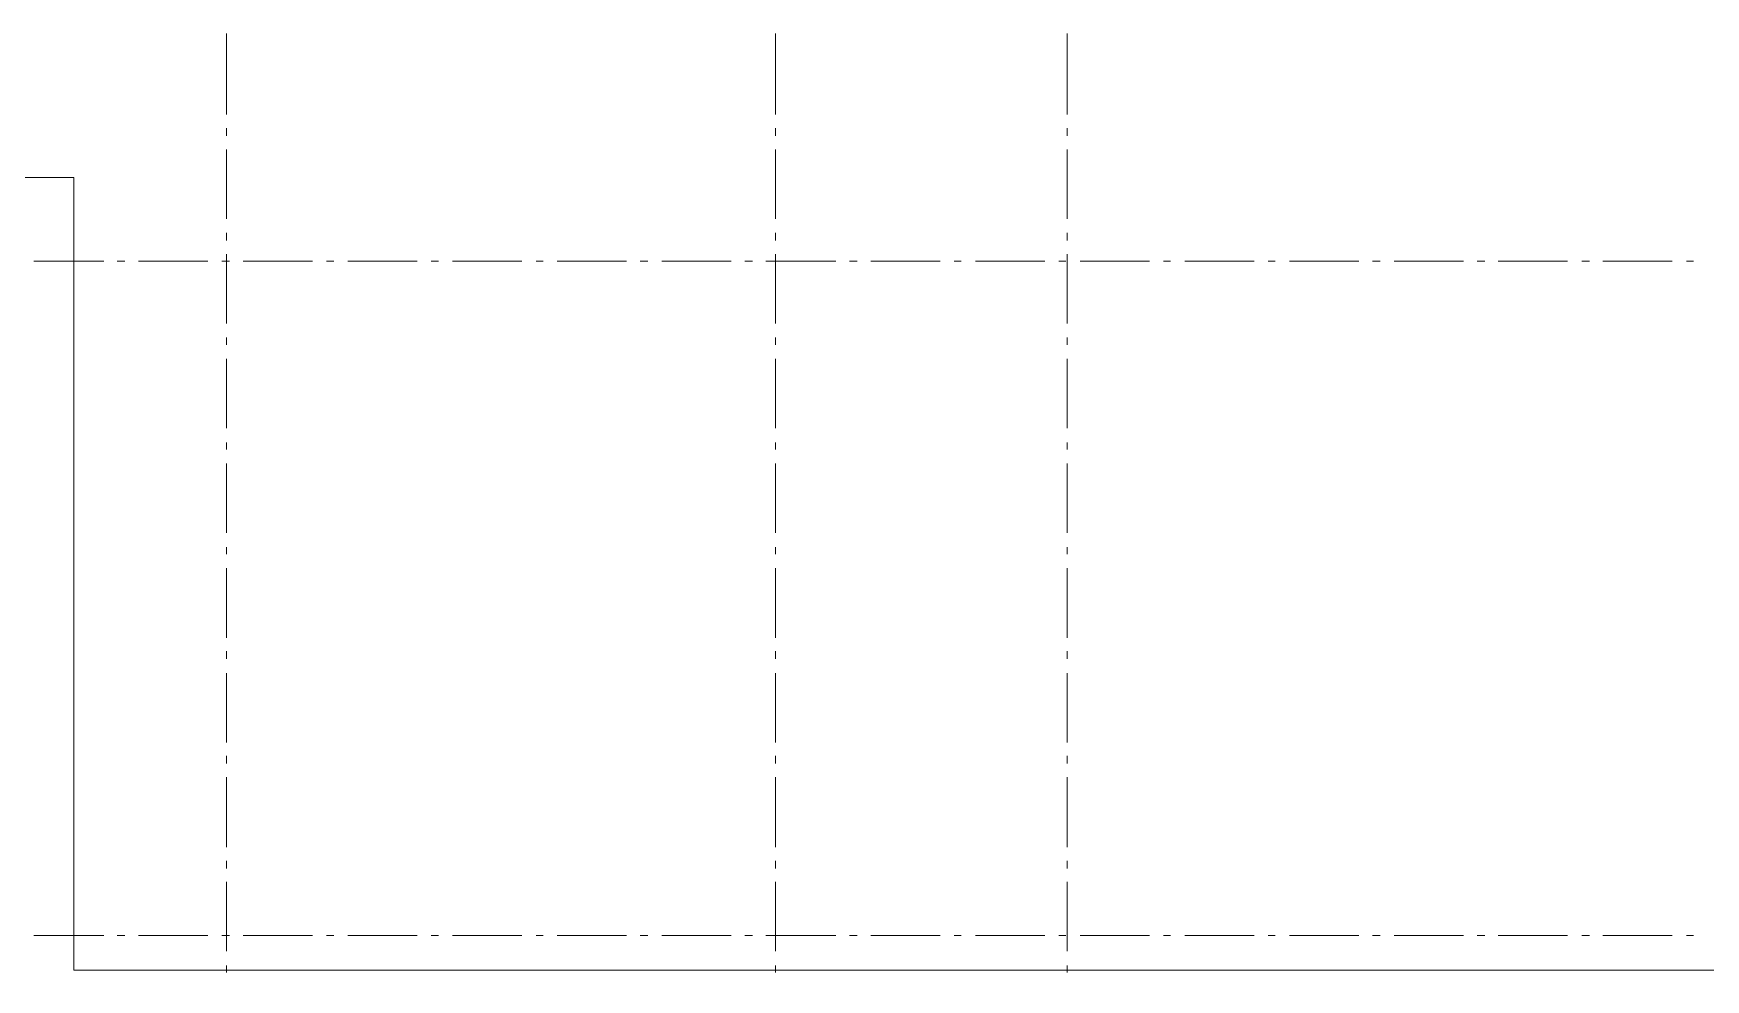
# Model space of a CAD drawing. Header units: millimetres. Extents: x -249154 to 415037, y -45458 to 354837.
# Drawn here: x -136795 to -124751, y 23358 to 30170 of the extents above; entities that cross this region are included whole.
import ezdxf

# ---------------------------------------------------------------- set-up
doc = ezdxf.new("R2010")
doc.units = ezdxf.units.MM

msp = doc.modelspace()

# ---------------------------------------------------------------- linework, layer by layer
at = {"lineweight": 9}
for points in [[(-135403.6, 29585.2), (-135403.6, 30169.8)], [(-131451.1, 29585.2), (-131451.1, 30169.8)], [(-129349.9, 29585.2), (-129349.9, 30169.8)], [(-135403.6, 29432.7), (-135403.6, 29487.7)], [(-131451.1, 29432.7), (-131451.1, 29487.7)], [(-129349.9, 29432.7), (-129349.9, 29487.7)], [(-135403.6, 28835.3), (-135403.6, 29335.2)], [(-131451.1, 28835.3), (-131451.1, 29335.2)], [(-129349.9, 28835.3), (-129349.9, 29335.2)], [(-145261.6, 8666.1), (-141207.4, 8666.1), (-141207.4, 909.4), (-104461.4, 909.4), (-104461.4, 23425.5), (-109621.2, 23425.5), (-118310, 23425.5), (-136505.1, 23425.5), (-136505.1, 29131.9), (-145320.9, 29131.9), (-145320.9, 28729.4)], [(-135403.6, 28678.6), (-135403.6, 28733.7)], [(-131451.1, 28678.6), (-131451.1, 28733.7)], [(-129349.9, 28678.6), (-129349.9, 28733.7)], [(-135403.6, 28081.3), (-135403.6, 28581.2)], [(-131451.1, 28081.3), (-131451.1, 28581.2)], [(-129349.9, 28081.3), (-129349.9, 28581.2)], [(-136793.1, 28530.3), (-136289, 28530.3)], [(-136191.6, 28530.3), (-136136.5, 28530.3)], [(-136039.1, 28530.3), (-135539.2, 28530.3)], [(-135437.5, 28530.3), (-135382.4, 28530.3)], [(-135285, 28530.3), (-134785.1, 28530.3)], [(-134683.4, 28530.3), (-134632.6, 28530.3)], [(-134530.9, 28530.3), (-134031, 28530.3)], [(-133929.4, 28530.3), (-133878.5, 28530.3)], [(-133776.8, 28530.3), (-133277, 28530.3)], [(-133175.3, 28530.3), (-133124.5, 28530.3)], [(-133022.8, 28530.3), (-132522.9, 28530.3)], [(-132425.5, 28530.3), (-132370.4, 28530.3)], [(-132268.7, 28530.3), (-131768.8, 28530.3)], [(-131671.4, 28530.3), (-131616.3, 28530.3)], [(-131518.9, 28530.3), (-131014.8, 28530.3)], [(-130917.3, 28530.3), (-130862.2, 28530.3)], [(-130764.8, 28530.3), (-130264.9, 28530.3)], [(-130163.2, 28530.3), (-130112.4, 28530.3)], [(-130010.7, 28530.3), (-129510.8, 28530.3)], [(-129409.2, 28530.3), (-129358.3, 28530.3)], [(-129256.7, 28530.3), (-128756.8, 28530.3)], [(-128655.1, 28530.3), (-128604.3, 28530.3)], [(-128502.6, 28530.3), (-128002.7, 28530.3)], [(-127901, 28530.3), (-127850.2, 28530.3)], [(-127748.5, 28530.3), (-127248.6, 28530.3)], [(-127151.2, 28530.3), (-127096.1, 28530.3)], [(-126994.5, 28530.3), (-126494.6, 28530.3)], [(-126397.1, 28530.3), (-126342.1, 28530.3)], [(-126244.6, 28530.3), (-125744.7, 28530.3)], [(-125643.1, 28530.3), (-125588, 28530.3)], [(-125490.6, 28530.3), (-124990.7, 28530.3)], [(-124889, 28530.3), (-124838.2, 28530.3)], [(-135403.6, 27928.8), (-135403.6, 27979.6)], [(-131451.1, 27928.8), (-131451.1, 27979.6)], [(-129349.9, 27928.8), (-129349.9, 27979.6)], [(-135403.6, 27327.2), (-135403.6, 27827.1)], [(-131451.1, 27327.2), (-131451.1, 27827.1)], [(-129349.9, 27327.2), (-129349.9, 27827.1)], [(-135403.6, 27174.7), (-135403.6, 27225.5)], [(-131451.1, 27174.7), (-131451.1, 27225.5)], [(-129349.9, 27174.7), (-129349.9, 27225.5)], [(-135403.6, 26573.1), (-135403.6, 27073)], [(-131451.1, 26573.1), (-131451.1, 27073)], [(-129349.9, 26573.1), (-129349.9, 27073)], [(-135403.6, 26420.6), (-135403.6, 26471.5)], [(-131451.1, 26420.6), (-131451.1, 26471.5)], [(-129349.9, 26420.6), (-129349.9, 26471.5)], [(-135403.6, 25819.1), (-135403.6, 26318.9)], [(-131451.1, 25819.1), (-131451.1, 26318.9)], [(-129349.9, 25819.1), (-129349.9, 26318.9)], [(-135403.6, 25666.6), (-135403.6, 25721.6)], [(-131451.1, 25666.6), (-131451.1, 25721.6)], [(-129349.9, 25666.6), (-129349.9, 25721.6)], [(-135403.6, 25065), (-135403.6, 25564.9)], [(-131451.1, 25065), (-131451.1, 25564.9)], [(-129349.9, 25065), (-129349.9, 25564.9)], [(-135403.6, 24912.5), (-135403.6, 24967.6)], [(-131451.1, 24912.5), (-131451.1, 24967.6)], [(-129349.9, 24912.5), (-129349.9, 24967.6)], [(-135403.6, 24310.9), (-135403.6, 24815)], [(-131451.1, 24310.9), (-131451.1, 24815)], [(-129349.9, 24310.9), (-129349.9, 24815)], [(-135403.6, 24158.4), (-135403.6, 24213.5)], [(-131451.1, 24158.4), (-131451.1, 24213.5)], [(-129349.9, 24158.4), (-129349.9, 24213.5)], [(-135403.6, 23561.1), (-135403.6, 24061)], [(-131451.1, 23561.1), (-131451.1, 24061)], [(-129349.9, 23561.1), (-129349.9, 24061)], [(-136793.1, 23675.5), (-136289, 23675.5)], [(-136191.6, 23675.5), (-136136.5, 23675.5)], [(-136039.1, 23675.5), (-135539.2, 23675.5)], [(-135437.5, 23675.5), (-135382.4, 23675.5)], [(-135285, 23675.5), (-134785.1, 23675.5)], [(-134683.4, 23675.5), (-134632.6, 23675.5)], [(-134530.9, 23675.5), (-134031, 23675.5)], [(-133929.4, 23675.5), (-133878.5, 23675.5)], [(-133776.8, 23675.5), (-133277, 23675.5)], [(-133175.3, 23675.5), (-133124.5, 23675.5)], [(-133022.8, 23675.5), (-132522.9, 23675.5)], [(-132425.5, 23675.5), (-132370.4, 23675.5)], [(-132268.7, 23675.5), (-131768.8, 23675.5)], [(-131671.4, 23675.5), (-131616.3, 23675.5)], [(-131518.9, 23675.5), (-131014.8, 23675.5)], [(-130917.3, 23675.5), (-130862.2, 23675.5)], [(-130764.8, 23675.5), (-130264.9, 23675.5)], [(-130163.2, 23675.5), (-130112.4, 23675.5)], [(-130010.7, 23675.5), (-129510.8, 23675.5)], [(-129409.2, 23675.5), (-129358.3, 23675.5)], [(-129256.7, 23675.5), (-128756.8, 23675.5)], [(-128655.1, 23675.5), (-128604.3, 23675.5)], [(-128502.6, 23675.5), (-128002.7, 23675.5)], [(-127901, 23675.5), (-127850.2, 23675.5)], [(-127748.5, 23675.5), (-127248.6, 23675.5)], [(-127151.2, 23675.5), (-127096.1, 23675.5)], [(-126994.5, 23675.5), (-126494.6, 23675.5)], [(-126397.1, 23675.5), (-126342.1, 23675.5)], [(-126244.6, 23675.5), (-125744.7, 23675.5)], [(-125643.1, 23675.5), (-125588, 23675.5)], [(-125490.6, 23675.5), (-124990.7, 23675.5)], [(-124889, 23675.5), (-124838.2, 23675.5)], [(-135403.6, 23408.6), (-135403.6, 23459.4)], [(-131451.1, 23408.6), (-131451.1, 23459.4)], [(-129349.9, 23408.6), (-129349.9, 23459.4)]]:
    msp.add_lwpolyline(points, dxfattribs=at)

doc.saveas('drawing.dxf')
